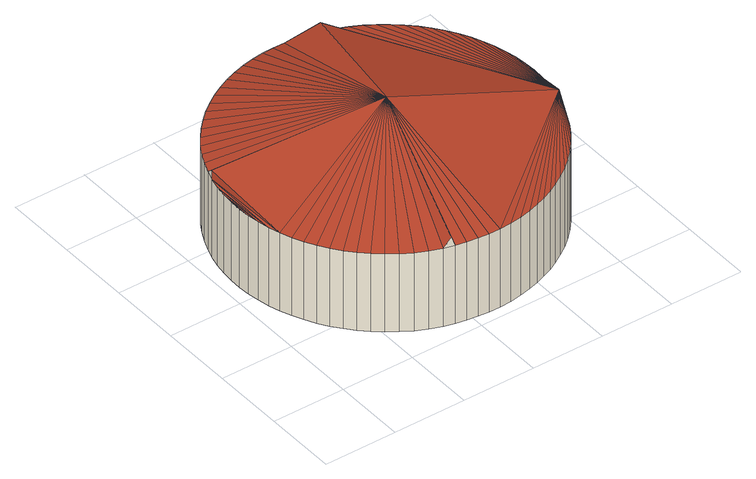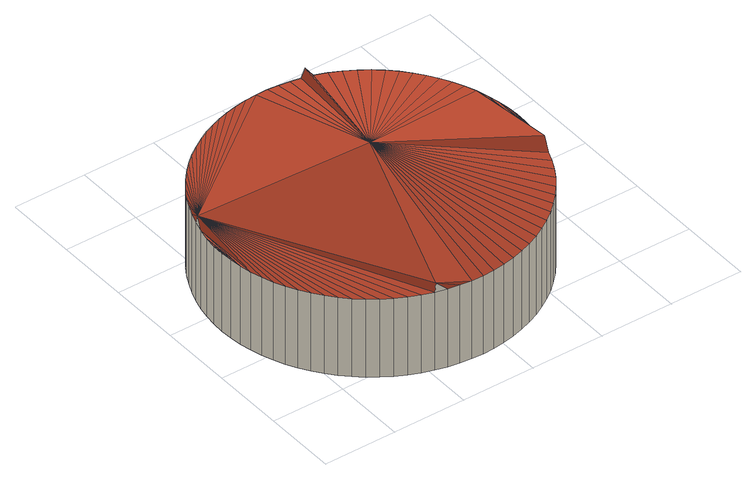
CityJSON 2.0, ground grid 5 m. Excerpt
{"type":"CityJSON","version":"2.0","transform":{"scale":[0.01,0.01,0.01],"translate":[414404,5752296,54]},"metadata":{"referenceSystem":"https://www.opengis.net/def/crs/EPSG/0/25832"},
"CityObjects":{
"building1":{"type":"Building","attributes":{"Gemeindeschluessel":"05515000","Geometrietyp2DReferenz":"3000","function":"51003_1201","roofType":"5000","measuredHeight":8.83},"geometry":[{"type":"Solid","lod":"2","boundaries":[[[[0,1,2,3]],[[4,5,1,0]],[[6,7,5,4]],[[8,9,7,6]],[[10,11,9,8]],[[12,13,11,10]],[[14,15,13,12]],[[16,17,15,14]],[[18,19,17,16]],[[20,21,19,18]],[[22,23,21,20]],[[24,25,23,22]],[[26,27,25,24]],[[28,29,27,26]],[[30,31,29,28]],[[32,33,31,30]],[[34,35,33,32]],[[36,37,35,34]],[[38,39,37,36]],[[40,41,39,38]],[[42,43,41,40]],[[44,45,43,42]],[[46,47,45,44]],[[48,49,47,46]],[[50,51,49,48]],[[52,53,51,50]],[[54,55,53,52]],[[56,57,55,54]],[[58,59,57,56]],[[60,61,59,58]],[[62,63,61,60]],[[64,65,63,62]],[[66,67,65,64]],[[68,69,67,66]],[[70,71,69,68]],[[72,73,71,70]],[[74,75,73,72]],[[76,77,75,74]],[[78,79,77,76]],[[80,81,79,78]],[[82,83,81,80]],[[84,85,83,82]],[[86,87,85,84]],[[88,89,87,86]],[[90,91,89,88]],[[92,93,91,90]],[[94,95,93,92]],[[96,97,95,94]],[[98,99,97,96]],[[100,101,99,98]],[[102,103,101,100]],[[104,105,103,102]],[[106,107,105,104]],[[108,109,107,106]],[[110,111,109,108]],[[112,113,111,110]],[[114,115,113,112]],[[116,117,115,114]],[[118,119,117,116]],[[120,121,119,118]],[[122,123,121,120]],[[124,125,123,122]],[[126,127,125,124]],[[128,129,127,126]],[[130,131,129,128]],[[132,133,131,130]],[[134,135,133,132]],[[136,137,135,134]],[[138,139,137,136]],[[140,141,139,138]],[[142,143,141,140]],[[144,145,143,142]],[[146,147,145,144]],[[148,149,147,146]],[[150,151,149,148]],[[152,153,151,150]],[[154,155,153,152]],[[156,157,155,154]],[[158,159,157,156]],[[160,161,159,158]],[[162,163,161,160]],[[164,165,163,162]],[[166,167,165,164]],[[3,2,167,166]],[[168,38,36]],[[168,36,34]],[[169,168,34]],[[169,34,32]],[[169,32,30]],[[169,30,28]],[[169,28,26]],[[169,26,24]],[[169,24,22]],[[169,22,20]],[[169,20,18]],[[169,18,16]],[[169,16,14]],[[169,14,12]],[[169,12,10]],[[169,10,8]],[[169,8,6]],[[169,6,4]],[[169,4,0]],[[169,0,3]],[[3,170,169]],[[76,74,72]],[[78,76,72]],[[78,72,70]],[[80,78,70]],[[80,70,68]],[[171,80,68]],[[171,68,66]],[[171,66,64]],[[171,64,62]],[[171,62,60]],[[171,60,58]],[[171,58,56]],[[171,56,54]],[[171,54,52]],[[171,52,50]],[[171,50,48]],[[171,48,46]],[[171,46,44]],[[171,44,42]],[[171,42,40]],[[171,40,168]],[[168,169,171]],[[84,82,171]],[[86,84,171]],[[88,86,171]],[[90,88,171]],[[92,90,171]],[[94,92,171]],[[96,94,171]],[[98,96,171]],[[100,98,171]],[[102,100,171]],[[104,102,171]],[[106,104,171]],[[108,106,171]],[[110,108,171]],[[112,110,171]],[[114,112,171]],[[116,114,171]],[[116,171,169]],[[118,116,169]],[[120,118,169]],[[122,120,169]],[[124,122,169]],[[169,172,124]],[[126,172,169]],[[128,126,169]],[[130,128,169]],[[132,130,169]],[[134,132,169]],[[136,134,169]],[[138,136,169]],[[140,138,169]],[[142,140,169]],[[144,142,169]],[[146,144,169]],[[148,146,169]],[[150,148,169]],[[150,169,170]],[[150,170,166]],[[152,150,166]],[[152,166,164]],[[154,152,164]],[[154,164,162]],[[156,154,162]],[[156,162,160]],[[160,158,156]],[[124,172,126]],[[38,168,40]],[[80,171,82]],[[166,170,3]],[[1,5,7,9,11,13,15,17,19,21,23,25,27,29,31,33,35,37,39,41,43,45,47,49,51,53,55,57,59,61,63,65,67,69,71,73,75,77,79,81,83,85,87,89,91,93,95,97,99,101,103,105,107,109,111,113,115,117,119,121,123,125,127,129,131,133,135,137,139,141,143,145,147,149,151,153,155,157,159,161,163,165,167,2]]]],"semantics":{"surfaces":[{"type":"WallSurface"},{"type":"RoofSurface"},{"type":"GroundSurface"}],"values":[[0,0,0,0,0,0,0,0,0,0,0,0,0,0,0,0,0,0,0,0,0,0,0,0,0,0,0,0,0,0,0,0,0,0,0,0,0,0,0,0,0,0,0,0,0,0,0,0,0,0,0,0,0,0,0,0,0,0,0,0,0,0,0,0,0,0,0,0,0,0,0,0,0,0,0,0,0,0,0,0,0,0,0,0,1,1,1,1,1,1,1,1,1,1,1,1,1,1,1,1,1,1,1,1,1,1,1,1,1,1,1,1,1,1,1,1,1,1,1,1,1,1,1,1,1,1,1,1,1,1,1,1,1,1,1,1,1,1,1,1,1,1,1,1,1,1,1,1,1,1,1,1,1,1,1,1,1,1,1,1,1,1,1,1,1,1,1,1,1,1,1,1,0,0,0,0,2]]}}]}
},
"vertices":[
[187,1593,597],[187,1593,23],[157,1519,23],[157,1519,597],[224,1664,597],[224,1664,23],[265,1733,597],[265,1733,23],[312,1799,597],[312,1799,23],[364,1861,597],[364,1861,23],[421,1919,597],[421,1919,23],[481,1973,597],[481,1973,23],[546,2022,597],[546,2022,23],[613,2067,597],[613,2067,23],[684,2106,597],[684,2106,23],[758,2139,597],[758,2139,23],[834,2167,597],[834,2167,23],[912,2189,597],[912,2189,23],[991,2205,597],[991,2205,23],[1071,2214,597],[1071,2214,23],[1151,2218,597],[1151,2218,23],[1230,2216,597],[1230,2216,23],[1310,2207,597],[1310,2207,23],[1388,2193,597],[1388,2193,23],[1467,2173,597],[1467,2173,23],[1544,2147,597],[1544,2147,23],[1619,2115,597],[1619,2115,23],[1691,2078,597],[1691,2078,23],[1760,2035,597],[1760,2035,23],[1826,1987,597],[1826,1987,23],[1888,1934,597],[1888,1934,23],[1945,1877,597],[1945,1877,23],[1998,1816,597],[1998,1816,23],[2046,1751,597],[2046,1751,23],[2090,1683,597],[2090,1683,23],[2128,1612,597],[2128,1612,23],[2160,1538,597],[2160,1538,23],[2187,1463,597],[2187,1463,23],[2208,1386,597],[2208,1386,23],[2224,1307,597],[2224,1307,23],[2233,1226,597],[2233,1226,23],[2236,1145,597],[2236,1145,23],[2233,1064,597],[2233,1064,23],[2224,983,597],[2224,983,23],[2208,904,597],[2208,904,23],[2187,826,597],[2187,826,23],[2159,750,597],[2159,750,23],[2126,676,597],[2126,676,23],[2089,605,597],[2089,605,23],[2046,537,597],[2046,537,23],[1998,473,597],[1998,473,23],[1945,412,597],[1945,412,23],[1889,356,597],[1889,356,23],[1827,304,597],[1827,304,23],[1762,258,597],[1762,258,23],[1694,216,597],[1694,216,23],[1631,182,597],[1631,182,23],[1565,153,597],[1565,153,23],[1498,128,597],[1498,128,23],[1429,108,597],[1429,108,23],[1351,91,597],[1351,91,23],[1272,79,597],[1272,79,23],[1192,74,597],[1192,74,23],[1112,74,597],[1112,74,23],[1038,81,597],[1038,81,23],[964,92,597],[964,92,23],[890,107,597],[890,107,23],[817,126,597],[817,126,23],[737,156,597],[737,156,23],[659,193,597],[659,193,23],[585,237,597],[585,237,23],[515,286,597],[515,286,23],[452,338,597],[452,338,23],[394,394,597],[394,394,23],[341,455,597],[341,455,23],[292,519,597],[292,519,23],[248,587,597],[248,587,23],[209,658,597],[209,658,23],[175,731,597],[175,731,23],[147,807,597],[147,807,23],[124,884,597],[124,884,23],[107,963,597],[107,963,23],[96,1043,597],[96,1043,23],[91,1124,597],[91,1124,23],[92,1204,597],[92,1204,23],[99,1285,597],[99,1285,23],[112,1365,597],[112,1365,23],[132,1443,597],[132,1443,23],[1461,2174,664],[1165,1142,906],[132,1443,663],[2193,847,663],[865,113,663]
]}
